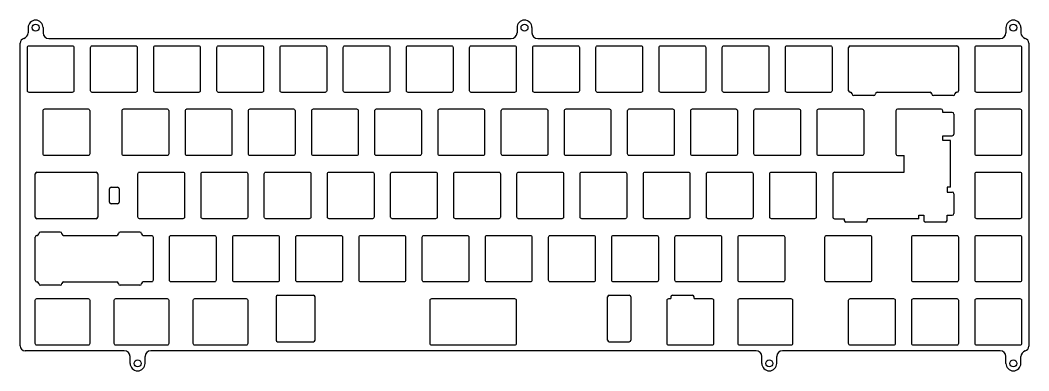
# Model space of a CAD drawing. Header units: millimetres. Extents: x 317 to 621, y 129 to 468.
# Drawn here: x 317.2 to 621.4, y 362.1 to 467.8 of the extents above; entities that cross this region are included whole.
import ezdxf

# ---------------------------------------------------------------- set-up
doc = ezdxf.new("R2010")
doc.units = ezdxf.units.MM
doc.header["$LTSCALE"] = 0.75

msp = doc.modelspace()

# ---------------------------------------------------------------- linework, layer by layer
at = {"color": 5}
for p, q in [((319.61, 465.55), (319.61, 464)), ((324.11, 465.55), (324.11, 464)), ((467.03, 465.55), (467.03, 464)), ((471.53, 465.55), (471.53, 464)), ((614.46, 465.55), (614.46, 464)), ((618.96, 465.55), (618.96, 464)), ((317.21, 369.65), (317.21, 460.86)), ((325.86, 462.25), (465.28, 462.25)), ((473.28, 462.25), (612.71, 462.25)), ((567.01, 446.55), (567.01, 459.55)), ((567.51, 460.05), (599.66, 460.05)), ((600.16, 459.55), (600.16, 446.55)), ((621.36, 460.86), (621.36, 425.5)), ((567.51, 446.05), (567.58, 446.05)), ((568.08, 445.55), (568.08, 445.55)), ((574.58, 445.05), (568.58, 445.05)), ((575.08, 445.55), (575.08, 445.55)), ((575.58, 446.05), (591.58, 446.05)), ((592.08, 445.55), (592.08, 445.55)), ((598.58, 445.05), (592.58, 445.05)), ((599.08, 445.55), (599.08, 445.55)), ((599.58, 446.05), (599.66, 446.05)), ((581.29, 440.5), (581.29, 427.5)), ((594.89, 441), (581.79, 441)), ((621.36, 425.5), (621.36, 385.35)), ((321.74, 408.45), (321.74, 421.45)), ((322.24, 421.95), (340.1, 421.95)), ((340.6, 421.45), (340.6, 408.45)), ((562.24, 421.45), (562.24, 408.45)), ((344.1, 412.95), (344.1, 416.95)), ((344.6, 417.45), (346.6, 417.45)), ((347.1, 416.95), (347.1, 412.95)), ((346.6, 412.45), (344.6, 412.45)), ((340.1, 407.95), (322.24, 407.95)), ((321.74, 389.4), (321.74, 402.4)), ((322.24, 402.9), (322.31, 402.9)), ((329.31, 403.9), (323.31, 403.9)), ((330.31, 402.9), (346.31, 402.9)), ((353.31, 403.9), (347.31, 403.9)), ((354.31, 402.9), (356.77, 402.9)), ((322.24, 388.9), (322.31, 388.9)), ((322.81, 388.4), (322.81, 388.4)), ((329.31, 387.9), (323.31, 387.9)), ((329.81, 388.4), (329.81, 388.4)), ((330.31, 388.9), (346.31, 388.9)), ((346.81, 388.4), (346.81, 388.4)), ((353.31, 387.9), (347.31, 387.9)), ((353.81, 388.4), (353.81, 388.4)), ((394.35, 384.38), (394.35, 371.38)), ((394.85, 384.88), (405.61, 384.88)), ((406.11, 371.38), (406.11, 384.38)), ((494.35, 371.38), (494.35, 384.38)), ((494.85, 384.88), (500.85, 384.88)), ((501.35, 384.38), (501.35, 371.38)), ((513.41, 384.38), (513.41, 383.88)), ((513.91, 384.88), (519.91, 384.88)), ((520.41, 383.88), (520.41, 384.38)), ((621.36, 385.35), (621.36, 369.54)), ((348.6, 368.15), (318.71, 368.15)), ((539.09, 368.15), (356.6, 368.15)), ((394.85, 370.88), (405.61, 370.88)), ((494.85, 370.88), (500.85, 370.88)), ((612.71, 368.15), (547.09, 368.15)), ((350.35, 364.35), (350.35, 366.4)), ((354.85, 364.35), (354.85, 366.4)), ((540.84, 364.35), (540.84, 366.4)), ((545.34, 364.35), (545.34, 366.4)), ((614.46, 364.35), (614.46, 366.4)), ((618.96, 364.35), (618.96, 366.4))]:
    msp.add_line(p, q, dxfattribs=at)
at = {"color": 5, "linetype": 'Continuous'}
for p, q in [((595.39, 439.98), (595.39, 440.5)), ((598.24, 439.98), (595.39, 439.98)), ((598.74, 439.48), (598.74, 433.48)), ((595.39, 431.48), (595.39, 432.98)), ((595.39, 432.98), (598.24, 432.98)), ((597.74, 431.48), (595.39, 431.48)), ((597.74, 417.48), (597.74, 431.48)), ((581.79, 427), (583.74, 427)), ((583.74, 421.95), (583.74, 427)), ((562.74, 421.95), (583.74, 421.95)), ((597.74, 417.48), (596.7, 417.48)), ((596.7, 417.48), (596.7, 415.98)), ((597.74, 417.48), (597.74, 417.48)), ((596.7, 415.98), (598.24, 415.98)), ((598.74, 415.48), (598.74, 409.48)), ((562.74, 407.95), (565.7, 407.95)), ((565.7, 407.95), (565.7, 407.45)), ((572.7, 407.45), (572.7, 407.95)), ((588.2, 407.95), (572.7, 407.95)), ((588.2, 407.95), (588.2, 408.98)), ((588.2, 408.98), (589.7, 408.98)), ((589.7, 408.98), (589.7, 407.45)), ((596.7, 408.98), (598.24, 408.98)), ((596.7, 407.45), (596.7, 408.98)), ((572.2, 406.95), (566.2, 406.95)), ((596.2, 406.95), (590.2, 406.95))]:
    msp.add_line(p, q, dxfattribs=at)
at = {"color": 5}
for points in [[(319.88, 460.08), (332.93, 460.08, -0.414214), (333.43, 459.58), (333.43, 446.53, -0.414214), (332.93, 446.03), (319.88, 446.03, -0.414214), (319.38, 446.53), (319.38, 459.58, -0.414214)], [(338.93, 460.08), (351.98, 460.08, -0.414214), (352.48, 459.58), (352.48, 446.53, -0.414214), (351.98, 446.03), (338.93, 446.03, -0.414214), (338.43, 446.53), (338.43, 459.58, -0.414214)], [(357.98, 460.08), (371.03, 460.08, -0.414214), (371.53, 459.58), (371.53, 446.53, -0.414214), (371.03, 446.03), (357.98, 446.03, -0.414214), (357.48, 446.53), (357.48, 459.58, -0.414214)], [(377.03, 460.08), (390.08, 460.08, -0.414214), (390.58, 459.58), (390.58, 446.53, -0.414214), (390.08, 446.03), (377.03, 446.03, -0.414214), (376.53, 446.53), (376.53, 459.58, -0.414214)], [(396.08, 460.08), (409.13, 460.08, -0.414214), (409.63, 459.58), (409.63, 446.53, -0.414214), (409.13, 446.03), (396.08, 446.03, -0.414214), (395.58, 446.53), (395.58, 459.58, -0.414214)], [(415.13, 460.08), (428.18, 460.08, -0.414214), (428.68, 459.58), (428.68, 446.53, -0.414214), (428.18, 446.03), (415.13, 446.03, -0.414214), (414.63, 446.53), (414.63, 459.58, -0.414214)], [(434.18, 460.08), (447.23, 460.08, -0.414214), (447.73, 459.58), (447.73, 446.53, -0.414214), (447.23, 446.03), (434.18, 446.03, -0.414214), (433.68, 446.53), (433.68, 459.58, -0.414214)], [(453.23, 460.08), (466.28, 460.08, -0.414214), (466.78, 459.58), (466.78, 446.53, -0.414214), (466.28, 446.03), (453.23, 446.03, -0.414214), (452.73, 446.53), (452.73, 459.58, -0.414214)], [(472.28, 460.08), (485.33, 460.08, -0.414214), (485.83, 459.58), (485.83, 446.53, -0.414214), (485.33, 446.03), (472.28, 446.03, -0.414214), (471.78, 446.53), (471.78, 459.58, -0.414214)], [(491.33, 460.08), (504.38, 460.08, -0.414214), (504.88, 459.58), (504.88, 446.53, -0.414214), (504.38, 446.03), (491.33, 446.03, -0.414214), (490.83, 446.53), (490.83, 459.58, -0.414214)], [(510.38, 460.08), (523.43, 460.08, -0.414214), (523.93, 459.58), (523.93, 446.53, -0.414214), (523.43, 446.03), (510.38, 446.03, -0.414214), (509.88, 446.53), (509.88, 459.58, -0.414214)], [(529.43, 460.08), (542.48, 460.08, -0.414214), (542.98, 459.58), (542.98, 446.53, -0.414214), (542.48, 446.03), (529.43, 446.03, -0.414214), (528.93, 446.53), (528.93, 459.58, -0.414214)], [(548.48, 460.08), (561.53, 460.08, -0.414214), (562.03, 459.58), (562.03, 446.53, -0.414214), (561.53, 446.03), (548.48, 446.03, -0.414214), (547.98, 446.53), (547.98, 459.58, -0.414214)], [(605.63, 460.08), (618.68, 460.08, -0.414214), (619.18, 459.58), (619.18, 446.53, -0.414214), (618.68, 446.03), (605.63, 446.03, -0.414214), (605.13, 446.53), (605.13, 459.58, -0.414214)], [(324.64, 441.03), (337.69, 441.03, -0.414214), (338.19, 440.53), (338.19, 427.48, -0.414214), (337.69, 426.98), (324.64, 426.98, -0.414214), (324.14, 427.48), (324.14, 440.53, -0.414214)], [(348.46, 441.03), (361.51, 441.03, -0.414214), (362.01, 440.53), (362.01, 427.48, -0.414214), (361.51, 426.98), (348.46, 426.98, -0.414214), (347.96, 427.48), (347.96, 440.53, -0.414214)], [(367.51, 441.03), (380.56, 441.03, -0.414214), (381.06, 440.53), (381.06, 427.48, -0.414214), (380.56, 426.98), (367.51, 426.98, -0.414214), (367.01, 427.48), (367.01, 440.53, -0.414214)], [(386.56, 441.03), (399.61, 441.03, -0.414214), (400.11, 440.53), (400.11, 427.48, -0.414214), (399.61, 426.98), (386.56, 426.98, -0.414214), (386.06, 427.48), (386.06, 440.53, -0.414214)], [(405.61, 441.03), (418.66, 441.03, -0.414214), (419.16, 440.53), (419.16, 427.48, -0.414214), (418.66, 426.98), (405.61, 426.98, -0.414214), (405.11, 427.48), (405.11, 440.53, -0.414214)], [(424.66, 441.03), (437.71, 441.03, -0.414214), (438.21, 440.53), (438.21, 427.48, -0.414214), (437.71, 426.98), (424.66, 426.98, -0.414214), (424.16, 427.48), (424.16, 440.53, -0.414214)], [(443.71, 441.03), (456.76, 441.03, -0.414214), (457.26, 440.53), (457.26, 427.48, -0.414214), (456.76, 426.98), (443.71, 426.98, -0.414214), (443.21, 427.48), (443.21, 440.53, -0.414214)], [(462.76, 441.03), (475.81, 441.03, -0.414214), (476.31, 440.53), (476.31, 427.48, -0.414214), (475.81, 426.98), (462.76, 426.98, -0.414214), (462.26, 427.48), (462.26, 440.53, -0.414214)], [(481.81, 441.03), (494.86, 441.03, -0.414214), (495.36, 440.53), (495.36, 427.48, -0.414214), (494.86, 426.98), (481.81, 426.98, -0.414214), (481.31, 427.48), (481.31, 440.53, -0.414214)], [(500.86, 441.03), (513.91, 441.03, -0.414214), (514.41, 440.53), (514.41, 427.48, -0.414214), (513.91, 426.98), (500.86, 426.98, -0.414214), (500.36, 427.48), (500.36, 440.53, -0.414214)], [(519.91, 441.03), (532.96, 441.03, -0.414214), (533.46, 440.53), (533.46, 427.48, -0.414214), (532.96, 426.98), (519.91, 426.98, -0.414214), (519.41, 427.48), (519.41, 440.53, -0.414214)], [(538.96, 441.03), (552.01, 441.03, -0.414214), (552.51, 440.53), (552.51, 427.48, -0.414214), (552.01, 426.98), (538.96, 426.98, -0.414214), (538.46, 427.48), (538.46, 440.53, -0.414214)], [(558.01, 441.03), (571.06, 441.03, -0.414214), (571.56, 440.53), (571.56, 427.48, -0.414214), (571.06, 426.98), (558.01, 426.98, -0.414214), (557.51, 427.48), (557.51, 440.53, -0.414214)], [(605.63, 441.03), (618.68, 441.03, -0.414214), (619.18, 440.53), (619.18, 427.48, -0.414214), (618.68, 426.98), (605.63, 426.98, -0.414214), (605.13, 427.48), (605.13, 440.53, -0.414214)], [(353.22, 421.98), (366.27, 421.98, -0.414214), (366.77, 421.48), (366.77, 408.43, -0.414214), (366.27, 407.93), (353.22, 407.93, -0.414214), (352.72, 408.43), (352.72, 421.48, -0.414214)], [(372.27, 421.98), (385.32, 421.98, -0.414214), (385.82, 421.48), (385.82, 408.43, -0.414214), (385.32, 407.93), (372.27, 407.93, -0.414214), (371.77, 408.43), (371.77, 421.48, -0.414214)], [(391.32, 421.98), (404.37, 421.98, -0.414214), (404.87, 421.48), (404.87, 408.43, -0.414214), (404.37, 407.93), (391.32, 407.93, -0.414214), (390.82, 408.43), (390.82, 421.48, -0.414214)], [(410.37, 421.98), (423.42, 421.98, -0.414214), (423.92, 421.48), (423.92, 408.43, -0.414214), (423.42, 407.93), (410.37, 407.93, -0.414214), (409.87, 408.43), (409.87, 421.48, -0.414214)], [(429.42, 421.98), (442.47, 421.98, -0.414214), (442.97, 421.48), (442.97, 408.43, -0.414214), (442.47, 407.93), (429.42, 407.93, -0.414214), (428.92, 408.43), (428.92, 421.48, -0.414214)], [(448.47, 421.98), (461.52, 421.98, -0.414214), (462.02, 421.48), (462.02, 408.43, -0.414214), (461.52, 407.93), (448.47, 407.93, -0.414214), (447.97, 408.43), (447.97, 421.48, -0.414214)], [(467.52, 421.98), (480.57, 421.98, -0.414214), (481.07, 421.48), (481.07, 408.43, -0.414214), (480.57, 407.93), (467.52, 407.93, -0.414214), (467.02, 408.43), (467.02, 421.48, -0.414214)], [(486.57, 421.98), (499.62, 421.98, -0.414214), (500.12, 421.48), (500.12, 408.43, -0.414214), (499.62, 407.93), (486.57, 407.93, -0.414214), (486.07, 408.43), (486.07, 421.48, -0.414214)], [(505.62, 421.98), (518.67, 421.98, -0.414214), (519.17, 421.48), (519.17, 408.43, -0.414214), (518.67, 407.93), (505.62, 407.93, -0.414214), (505.12, 408.43), (505.12, 421.48, -0.414214)], [(524.67, 421.98), (537.72, 421.98, -0.414214), (538.22, 421.48), (538.22, 408.43, -0.414214), (537.72, 407.93), (524.67, 407.93, -0.414214), (524.17, 408.43), (524.17, 421.48, -0.414214)], [(543.72, 421.98), (556.77, 421.98, -0.414214), (557.27, 421.48), (557.27, 408.43, -0.414214), (556.77, 407.93), (543.72, 407.93, -0.414214), (543.22, 408.43), (543.22, 421.48, -0.414214)], [(605.63, 421.98), (618.68, 421.98, -0.414214), (619.18, 421.48), (619.18, 408.43, -0.414214), (618.68, 407.93), (605.63, 407.93, -0.414214), (605.13, 408.43), (605.13, 421.48, -0.414214)], [(362.74, 402.93), (375.79, 402.93, -0.414214), (376.29, 402.43), (376.29, 389.38, -0.414214), (375.79, 388.88), (362.74, 388.88, -0.414214), (362.24, 389.38), (362.24, 402.43, -0.414214)], [(381.79, 402.93), (394.84, 402.93, -0.414214), (395.34, 402.43), (395.34, 389.38, -0.414214), (394.84, 388.88), (381.79, 388.88, -0.414214), (381.29, 389.38), (381.29, 402.43, -0.414214)], [(400.84, 402.93), (413.89, 402.93, -0.414214), (414.39, 402.43), (414.39, 389.38, -0.414214), (413.89, 388.88), (400.84, 388.88, -0.414214), (400.34, 389.38), (400.34, 402.43, -0.414214)], [(419.89, 402.93), (432.94, 402.93, -0.414214), (433.44, 402.43), (433.44, 389.38, -0.414214), (432.94, 388.88), (419.89, 388.88, -0.414214), (419.39, 389.38), (419.39, 402.43, -0.414214)], [(438.94, 402.93), (451.99, 402.93, -0.414214), (452.49, 402.43), (452.49, 389.38, -0.414214), (451.99, 388.88), (438.94, 388.88, -0.414214), (438.44, 389.38), (438.44, 402.43, -0.414214)], [(457.99, 402.93), (471.04, 402.93, -0.414214), (471.54, 402.43), (471.54, 389.38, -0.414214), (471.04, 388.88), (457.99, 388.88, -0.414214), (457.49, 389.38), (457.49, 402.43, -0.414214)], [(477.04, 402.93), (490.09, 402.93, -0.414214), (490.59, 402.43), (490.59, 389.38, -0.414214), (490.09, 388.88), (477.04, 388.88, -0.414214), (476.54, 389.38), (476.54, 402.43, -0.414214)], [(496.09, 402.93), (509.14, 402.93, -0.414214), (509.64, 402.43), (509.64, 389.38, -0.414214), (509.14, 388.88), (496.09, 388.88, -0.414214), (495.59, 389.38), (495.59, 402.43, -0.414214)], [(515.14, 402.93), (528.19, 402.93, -0.414214), (528.69, 402.43), (528.69, 389.38, -0.414214), (528.19, 388.88), (515.14, 388.88, -0.414214), (514.64, 389.38), (514.64, 402.43, -0.414214)], [(534.19, 402.93), (547.24, 402.93, -0.414214), (547.74, 402.43), (547.74, 389.38, -0.414214), (547.24, 388.88), (534.19, 388.88, -0.414214), (533.69, 389.38), (533.69, 402.43, -0.414214)], [(560.39, 402.93), (573.44, 402.93, -0.414214), (573.94, 402.43), (573.94, 389.38, -0.414214), (573.44, 388.88), (560.39, 388.88, -0.414214), (559.89, 389.38), (559.89, 402.43, -0.414214)], [(586.58, 402.93), (599.63, 402.93, -0.414214), (600.13, 402.43), (600.13, 389.38, -0.414214), (599.63, 388.88), (586.58, 388.88, -0.414214), (586.08, 389.38), (586.08, 402.43, -0.414214)], [(605.63, 402.93), (618.68, 402.93, -0.414214), (619.18, 402.43), (619.18, 389.38, -0.414214), (618.68, 388.88), (605.63, 388.88, -0.414214), (605.13, 389.38), (605.13, 402.43, -0.414214)], [(567.53, 383.88), (580.58, 383.88, -0.414214), (581.08, 383.38), (581.08, 370.33, -0.414214), (580.58, 369.83), (567.53, 369.83, -0.414214), (567.03, 370.33), (567.03, 383.38, -0.414214)], [(586.58, 383.88), (599.63, 383.88, -0.414214), (600.13, 383.38), (600.13, 370.33, -0.414214), (599.63, 369.83), (586.58, 369.83, -0.414214), (586.08, 370.33), (586.08, 383.38, -0.414214)], [(605.63, 383.88), (618.68, 383.88, -0.414214), (619.18, 383.38), (619.18, 370.33, -0.414214), (618.68, 369.83), (605.63, 369.83, -0.414214), (605.13, 370.33), (605.13, 383.38, -0.414214)]]:
    msp.add_lwpolyline(points, format="xyb", close=True, dxfattribs=at)
for points in [[(356.77, 402.9, -0.414214), (357.27, 402.4), (357.27, 389.4, -0.414214), (356.77, 388.9), (354.31, 388.9)], [(337.69, 369.83), (322.26, 369.83, -0.414214), (321.76, 370.33), (321.76, 383.38, -0.414214), (322.26, 383.88)], [(322.26, 383.88), (337.69, 383.88, -0.414214), (338.19, 383.38), (338.19, 370.33, -0.414214), (337.69, 369.83)], [(361.51, 369.83), (346.08, 369.83, -0.414214), (345.58, 370.33), (345.58, 383.38, -0.414214), (346.08, 383.88)], [(346.08, 383.88), (361.51, 383.88, -0.414214), (362.01, 383.38), (362.01, 370.33, -0.414214), (361.51, 369.83)], [(385.32, 369.83), (369.89, 369.83, -0.414214), (369.39, 370.33), (369.39, 383.38, -0.414214), (369.89, 383.88)], [(369.89, 383.88), (385.32, 383.88, -0.414214), (385.82, 383.38), (385.82, 370.33, -0.414214), (385.32, 369.83)], [(466.28, 369.83), (441.32, 369.83, -0.414214), (440.82, 370.33), (440.82, 383.38, -0.414214), (441.32, 383.88), (466.28, 383.88)], [(466.28, 383.88, -0.414214), (466.78, 383.38), (466.78, 370.33, -0.414214), (466.28, 369.83)], [(520.41, 383.88), (525.81, 383.88, -0.414214), (526.31, 383.38), (526.31, 370.33, -0.414214), (525.81, 369.83), (512.76, 369.83, -0.414214), (512.26, 370.33), (512.26, 383.38, -0.414214), (512.76, 383.88), (513.41, 383.88)], [(534.19, 369.83, -0.414214), (533.69, 370.33), (533.69, 383.38, -0.414214), (534.19, 383.88)], [(534.19, 383.88), (549.62, 383.88, -0.414214), (550.12, 383.38), (550.12, 370.33, -0.414214), (549.62, 369.83), (534.19, 369.83)]]:
    msp.add_lwpolyline(points, format="xyb", dxfattribs=at)
for centre in [(321.86, 465.55), (469.28, 465.55), (616.71, 465.55), (352.6, 364.35), (543.09, 364.35), (616.71, 364.35)]:
    msp.add_circle(centre, 1.05, dxfattribs=at)
for centre, radius, start, end in [((321.86, 465.55), 2.25, 0, 180), ((469.28, 465.55), 2.25, 0, 180), ((616.71, 465.55), 2.25, 0, 180), ((318.71, 460.86), 1.5, 105.1614, 180), ((317.86, 464), 1.75, 285.1614, 0), ((325.86, 464), 1.75, 180, 270), ((465.28, 464), 1.75, 270, 0), ((473.28, 464), 1.75, 180, 270), ((612.71, 464), 1.75, 270, 0), ((620.71, 464), 1.75, 180, 254.8386), ((619.86, 460.86), 1.5, 0, 74.8386), ((567.51, 459.55), 0.5, 90, 180), ((599.66, 459.55), 0.5, 0, 90), ((567.51, 446.55), 0.5, 180, 270), ((567.58, 445.55), 0.5, 0, 90), ((568.58, 445.55), 0.5, 180, 270), ((574.58, 445.55), 0.5, 270, 0), ((575.58, 445.55), 0.5, 90, 180), ((591.58, 445.55), 0.5, 0, 90), ((592.58, 445.55), 0.5, 180, 270), ((598.58, 445.55), 0.5, 270, 0), ((599.58, 445.55), 0.5, 90, 180), ((599.66, 446.55), 0.5, 270, 0), ((581.79, 440.5), 0.5, 90, 180), ((581.79, 427.5), 0.5, 180, 270), ((322.24, 421.45), 0.5, 90, 180), ((340.1, 421.45), 0.5, 0, 90), ((562.74, 421.45), 0.5, 90, 180), ((344.6, 416.95), 0.5, 90, 180), ((346.6, 416.95), 0.5, 0, 90), ((344.6, 412.95), 0.5, 180, 270), ((346.6, 412.95), 0.5, 270, 0), ((322.24, 408.45), 0.5, 180, 270), ((340.1, 408.45), 0.5, 270, 0), ((562.74, 408.45), 0.5, 180, 270), ((322.24, 402.4), 0.5, 90, 180), ((322.31, 403.4), 0.5, 270, 0), ((323.31, 403.4), 0.5, 90, 180), ((329.31, 403.4), 0.5, 0, 90), ((330.31, 403.4), 0.5, 180, 270), ((346.31, 403.4), 0.5, 270, 0), ((347.31, 403.4), 0.5, 90, 180), ((353.31, 403.4), 0.5, 0, 90), ((354.31, 403.4), 0.5, 180, 270), ((322.24, 389.4), 0.5, 180, 270), ((322.31, 388.4), 0.5, 0, 90), ((323.31, 388.4), 0.5, 180, 270), ((329.31, 388.4), 0.5, 270, 0), ((330.31, 388.4), 0.5, 90, 180), ((346.31, 388.4), 0.5, 0, 90), ((347.31, 388.4), 0.5, 180, 270), ((353.31, 388.4), 0.5, 270, 0), ((354.31, 388.4), 0.5, 90, 180), ((394.85, 384.38), 0.5, 90, 180), ((405.61, 384.38), 0.5, 0, 90), ((494.85, 384.38), 0.5, 90, 180), ((500.85, 384.38), 0.5, 0, 90), ((513.91, 384.38), 0.5, 90, 180), ((519.91, 384.38), 0.5, 0, 90), ((394.85, 371.38), 0.5, 180, 270), ((405.61, 371.38), 0.5, 270, 0), ((494.85, 371.38), 0.5, 180, 270), ((500.85, 371.38), 0.5, 270, 0), ((318.71, 369.65), 1.5, 180, 270), ((348.6, 366.4), 1.75, 0, 90), ((356.6, 366.4), 1.75, 90, 180), ((400.85, 371.38), 0.5, 270, 278.3528), ((539.09, 366.4), 1.75, 0, 90), ((547.09, 366.4), 1.75, 90, 180), ((612.71, 366.4), 1.75, 0, 90), ((620.71, 366.4), 1.75, 105.1614, 180), ((619.86, 369.54), 1.5, 285.1614, 0), ((352.6, 364.35), 2.25, 180, 0), ((543.09, 364.35), 2.25, 180, 0), ((616.71, 364.35), 2.25, 180, 0)]:
    msp.add_arc(centre, radius, start, end, dxfattribs=at)
at = {"color": 5, "linetype": 'Continuous'}
for centre, start, end in [((594.89, 440.5), 0, 90), ((598.24, 439.48), 0, 90), ((598.24, 433.48), 270, 0), ((598.24, 415.48), 0, 90), ((598.24, 409.48), 270, 0), ((566.2, 407.45), 180, 270), ((572.2, 407.45), 270, 0), ((590.2, 407.45), 180, 270), ((596.2, 407.45), 270, 0)]:
    msp.add_arc(centre, 0.5, start, end, dxfattribs=at)

doc.saveas('drawing.dxf')
